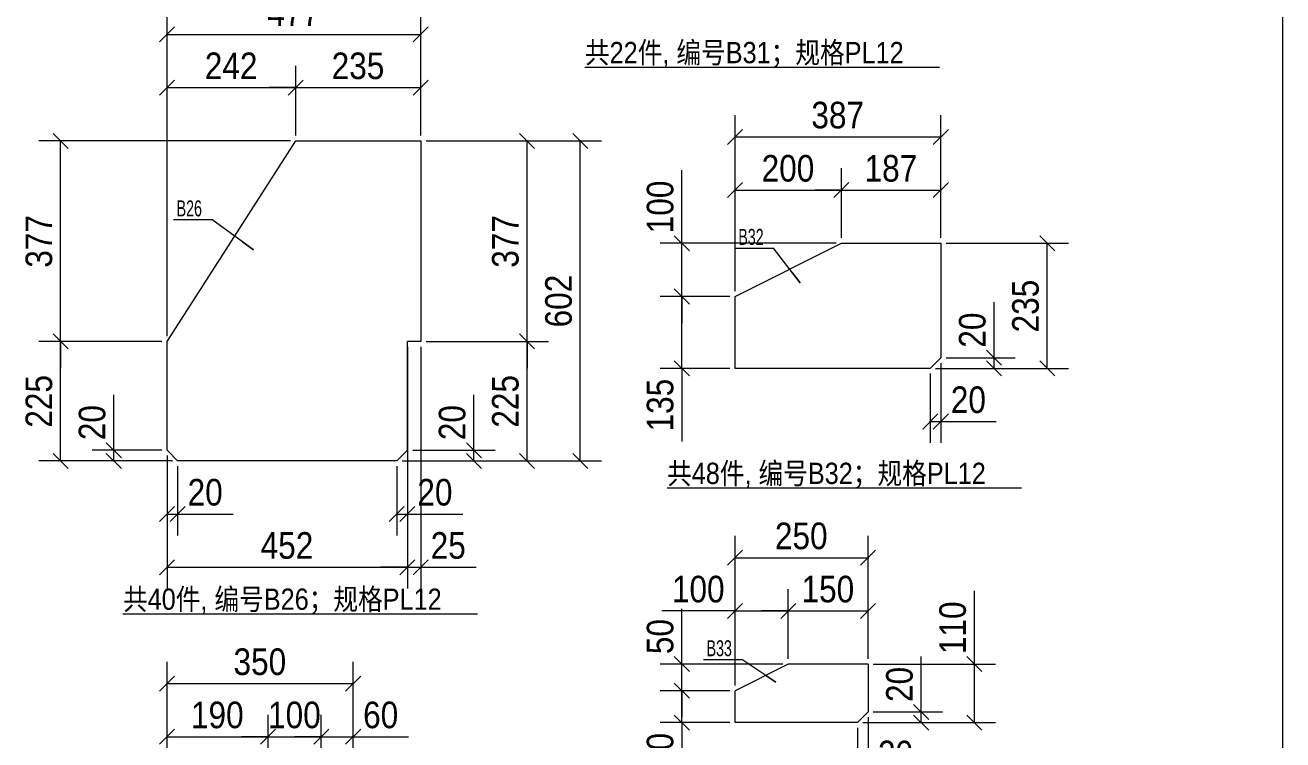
# Model space of a CAD drawing. Header units: inches. Extents: x 0 to 1938, y -2180 to 0.
# Drawn here: x 1048.5 to 1285, y -253.3 to -119 of the extents above; entities that cross this region are included whole.
import ezdxf

# ---------------------------------------------------------------- set-up
doc = ezdxf.new("R2010")
doc.units = ezdxf.units.IN
doc.header["$MEASUREMENT"] = 0
doc.linetypes.add('XKITLINE00', pattern=[0])
for name, color, linetype, lineweight in [('DrawingSheet', 5, 'Continuous', 0), ('OtherObjectType', 1, 'Continuous', 0), ('Part', 2, 'Continuous', 0), ('PartMark', 3, 'Continuous', 0), ('Z-DIMENSIONS', 1, 'Continuous', 0)]:
    doc.layers.add(name, color=color, linetype=linetype, lineweight=lineweight)
doc.styles.add('Arial Narrow', font='ARIAL.TTF')
doc.styles.add('romsim', font='ARIAL.TTF')
doc.styles.add('宋体', font='ARIAL.TTF')

# ---------------------------------------------------------------- blocks, each defined once
blk = doc.blocks.new('*A852')
at = {"layer": 'Part', "color": 2, "linetype": 'XKITLINE00', "lineweight": 0}
for p, q in [((425.2, 246.6), (449.4, 284.3)), ((449.4, 284.3), (472.9, 284.3)), ((472.9, 284.3), (472.9, 246.6)), ((425.2, 226.15), (425.2, 246.6)), ((470.4, 226.15), (470.4, 246.6)), ((472.9, 246.6), (470.4, 246.6)), ((427.2, 224.15), (425.2, 226.15)), ((470.4, 226.15), (468.4, 224.15)), ((468.4, 224.15), (427.2, 224.15))]:
    blk.add_line(p, q, dxfattribs=at)
blk = doc.blocks.new('*A860')
at = {"layer": 'Part', "color": 2, "linetype": 'XKITLINE00', "lineweight": 0}
for p, q in [((532, 255.04), (552, 265.04)), ((552, 265.04), (570.7, 265.04)), ((570.7, 265.04), (570.7, 243.54)), ((532, 241.54), (532, 255.04)), ((568.7, 241.54), (532, 241.54)), ((570.7, 243.54), (568.7, 241.54))]:
    blk.add_line(p, q, dxfattribs=at)
blk = doc.blocks.new('*A861')
at = {"layer": 'Part', "color": 2, "linetype": 'XKITLINE00', "lineweight": 0}
for p, q in [((542, 185.95), (532, 180.95)), ((557, 185.95), (542, 185.95)), ((557, 185.95), (557, 176.95)), ((532, 174.95), (532, 180.95)), ((557, 176.95), (555, 174.95)), ((555, 174.95), (532, 174.95))]:
    blk.add_line(p, q, dxfattribs=at)
blk = doc.blocks.new('*A864')
at = {"layer": 'DrawingSheet', "color": 5, "linetype": 'XKITLINE00', "lineweight": 0}
blk.add_line((635, 5), (635, 425), dxfattribs=at)
blk = doc.blocks.new('*A1130')
at = {"layer": 'OtherObjectType', "color": 6, "linetype": 'XKITLINE00', "lineweight": 0}
blk.add_line((416.92, 195.4), (483.57, 195.4), dxfattribs=at)
at = {"layer": 'OtherObjectType', "color": 3, "style": '宋体', "width": 0.85}
blk.add_text('共40件, 编号B26；规格PL12', height=4, dxfattribs=at).set_placement((416.92, 196.15))
blk = doc.blocks.new('*A1131')
at = {"layer": 'Z-DIMENSIONS', "color": 4, "linetype": 'XKITLINE00', "lineweight": 0}
for p, q in [((425.2, 225.15), (425.2, 210.15)), ((427.2, 223.15), (427.2, 210.15)), ((426.61, 215.56), (423.78, 212.74)), ((428.61, 215.56), (425.78, 212.74)), ((425.2, 214.15), (427.2, 214.15)), ((427.2, 214.15), (437.61, 214.15)), ((427.2, 214.15), (437.61, 214.15))]:
    blk.add_line(p, q, dxfattribs=at)
at = {"layer": 'Z-DIMENSIONS', "color": 7}
for p in [(425.2, 214.15), (427.2, 214.15)]:
    blk.add_point(p, dxfattribs=at)
at = {"layer": 'Z-DIMENSIONS', "color": 7, "style": 'Arial Narrow', "width": 0.85}
blk.add_text('20', height=5, dxfattribs=at).set_placement((429.07, 215.75))
blk = doc.blocks.new('*A1132')
at = {"layer": 'Z-DIMENSIONS', "color": 4, "linetype": 'XKITLINE00', "lineweight": 0}
for p, q in [((470.4, 225.15), (470.4, 210.15)), ((468.4, 223.15), (468.4, 210.15)), ((469.81, 215.56), (466.98, 212.74)), ((471.81, 215.56), (468.98, 212.74)), ((468.4, 214.15), (470.4, 214.15)), ((470.4, 214.15), (480.81, 214.15)), ((470.4, 214.15), (480.81, 214.15))]:
    blk.add_line(p, q, dxfattribs=at)
at = {"layer": 'Z-DIMENSIONS', "color": 7}
for p in [(468.4, 214.15), (470.4, 214.15)]:
    blk.add_point(p, dxfattribs=at)
at = {"layer": 'Z-DIMENSIONS', "color": 7, "style": 'Arial Narrow', "width": 0.85}
blk.add_text('20', height=5, dxfattribs=at).set_placement((472.27, 215.75))
blk = doc.blocks.new('*A1133')
at = {"layer": 'Z-DIMENSIONS', "color": 4, "linetype": 'XKITLINE00', "lineweight": 0}
for p, q in [((415.2, 226.15), (415.2, 236.57)), ((415.2, 226.15), (415.2, 236.57)), ((413.78, 227.56), (416.61, 224.74)), ((424.2, 226.15), (411.1, 226.15)), ((413.78, 225.56), (416.61, 222.74)), ((415.2, 224.15), (415.2, 226.15)), ((426.2, 224.15), (411.1, 224.15))]:
    blk.add_line(p, q, dxfattribs=at)
at = {"layer": 'Z-DIMENSIONS', "color": 7}
for p in [(415.2, 226.15), (415.2, 224.15)]:
    blk.add_point(p, dxfattribs=at)
at = {"layer": 'Z-DIMENSIONS', "color": 7, "style": 'Arial Narrow', "width": 0.85}
blk.add_text('20', height=5, rotation=90.0002, dxfattribs=at).set_placement((413.6, 228.03))
blk = doc.blocks.new('*A1134')
at = {"layer": 'Z-DIMENSIONS', "color": 4, "linetype": 'XKITLINE00', "lineweight": 0}
for p, q in [((482.9, 226.15), (482.9, 236.57)), ((482.9, 226.15), (482.9, 236.57)), ((481.48, 227.56), (484.31, 224.74)), ((471.4, 226.15), (486.9, 226.15)), ((481.48, 225.56), (484.31, 222.74)), ((482.9, 224.15), (482.9, 226.15)), ((469.4, 224.15), (486.9, 224.15))]:
    blk.add_line(p, q, dxfattribs=at)
at = {"layer": 'Z-DIMENSIONS', "color": 7}
for p in [(482.9, 226.15), (482.9, 224.15)]:
    blk.add_point(p, dxfattribs=at)
at = {"layer": 'Z-DIMENSIONS', "color": 7, "style": 'Arial Narrow', "width": 0.85}
blk.add_text('20', height=5, rotation=90.0002, dxfattribs=at).set_placement((481.3, 228.03))
blk = doc.blocks.new('*A1135')
at = {"layer": 'Z-DIMENSIONS', "color": 4, "linetype": 'XKITLINE00', "lineweight": 0}
for p, q in [((449.4, 285.3), (449.4, 298.4)), ((472.9, 285.3), (472.9, 298.4)), ((450.81, 295.71), (447.98, 292.89)), ((474.31, 295.71), (471.48, 292.89)), ((449.4, 294.3), (444.4, 294.3)), ((449.4, 294.3), (472.9, 294.3))]:
    blk.add_line(p, q, dxfattribs=at)
at = {"layer": 'Z-DIMENSIONS', "color": 7}
for p in [(449.4, 294.3), (472.9, 294.3)]:
    blk.add_point(p, dxfattribs=at)
at = {"layer": 'Z-DIMENSIONS', "color": 7, "style": 'Arial Narrow', "width": 0.85}
blk.add_text('235', height=5, dxfattribs=at).set_placement((456.15, 295.9))
blk = doc.blocks.new('*A1136')
at = {"layer": 'Z-DIMENSIONS', "color": 4, "linetype": 'XKITLINE00', "lineweight": 0}
for p, q in [((425.2, 247.6), (425.2, 298.4)), ((449.4, 285.3), (449.4, 298.4)), ((426.61, 295.71), (423.78, 292.89)), ((450.81, 295.71), (447.98, 292.89)), ((425.2, 294.3), (449.4, 294.3)), ((449.4, 294.3), (454.4, 294.3))]:
    blk.add_line(p, q, dxfattribs=at)
at = {"layer": 'Z-DIMENSIONS', "color": 7}
for p in [(425.2, 294.3), (449.4, 294.3)]:
    blk.add_point(p, dxfattribs=at)
at = {"layer": 'Z-DIMENSIONS', "color": 7, "style": 'Arial Narrow', "width": 0.85}
blk.add_text('242', height=5, dxfattribs=at).set_placement((432.3, 295.9))
blk = doc.blocks.new('*A1137')
at = {"layer": 'Z-DIMENSIONS', "color": 4, "linetype": 'XKITLINE00', "lineweight": 0}
for p, q in [((470.4, 245.6), (470.4, 200.15)), ((472.9, 245.6), (472.9, 200.15)), ((470.4, 204.15), (465.4, 204.15)), ((471.81, 205.56), (468.98, 202.74)), ((470.4, 204.15), (472.9, 204.15)), ((474.31, 205.56), (471.48, 202.74)), ((472.9, 204.15), (483.31, 204.15)), ((472.9, 204.15), (483.31, 204.15))]:
    blk.add_line(p, q, dxfattribs=at)
at = {"layer": 'Z-DIMENSIONS', "color": 7}
for p in [(470.4, 204.15), (472.9, 204.15)]:
    blk.add_point(p, dxfattribs=at)
at = {"layer": 'Z-DIMENSIONS', "color": 7, "style": 'Arial Narrow', "width": 0.85}
blk.add_text('25', height=5, dxfattribs=at).set_placement((474.77, 205.75))
blk = doc.blocks.new('*A1138')
at = {"layer": 'Z-DIMENSIONS', "color": 4, "linetype": 'XKITLINE00', "lineweight": 0}
for p, q in [((470.4, 245.6), (470.4, 200.15)), ((425.2, 225.15), (425.2, 200.15)), ((426.61, 205.56), (423.78, 202.74)), ((425.2, 204.15), (470.4, 204.15)), ((471.81, 205.56), (468.98, 202.74)), ((470.4, 204.15), (475.4, 204.15))]:
    blk.add_line(p, q, dxfattribs=at)
at = {"layer": 'Z-DIMENSIONS', "color": 7}
for p in [(425.2, 204.15), (470.4, 204.15)]:
    blk.add_point(p, dxfattribs=at)
at = {"layer": 'Z-DIMENSIONS', "color": 7, "style": 'Arial Narrow', "width": 0.85}
blk.add_text('452', height=5, dxfattribs=at).set_placement((442.8, 205.75))
blk = doc.blocks.new('*A1139')
at = {"layer": 'Z-DIMENSIONS', "color": 4, "linetype": 'XKITLINE00', "lineweight": 0}
for p, q in [((448.4, 284.3), (401.1, 284.3)), ((403.78, 285.71), (406.61, 282.89)), ((405.2, 246.6), (405.2, 284.3)), ((424.2, 246.6), (401.1, 246.6)), ((403.78, 248.01), (406.61, 245.19)), ((405.2, 246.6), (405.2, 241.6))]:
    blk.add_line(p, q, dxfattribs=at)
at = {"layer": 'Z-DIMENSIONS', "color": 7}
for p in [(405.2, 284.3), (405.2, 246.6)]:
    blk.add_point(p, dxfattribs=at)
at = {"layer": 'Z-DIMENSIONS', "color": 7, "style": 'Arial Narrow', "width": 0.85}
blk.add_text('377', height=5, rotation=90.0002, dxfattribs=at).set_placement((403.6, 260.45))
blk = doc.blocks.new('*A1140')
at = {"layer": 'Z-DIMENSIONS', "color": 4, "linetype": 'XKITLINE00', "lineweight": 0}
for p, q in [((405.2, 246.6), (405.2, 251.6)), ((424.2, 246.6), (401.1, 246.6)), ((403.78, 248.01), (406.61, 245.19)), ((405.2, 224.15), (405.2, 246.6)), ((403.78, 225.56), (406.61, 222.74)), ((426.2, 224.15), (401.1, 224.15))]:
    blk.add_line(p, q, dxfattribs=at)
at = {"layer": 'Z-DIMENSIONS', "color": 7}
for p in [(405.2, 246.6), (405.2, 224.15)]:
    blk.add_point(p, dxfattribs=at)
at = {"layer": 'Z-DIMENSIONS', "color": 7, "style": 'Arial Narrow', "width": 0.85}
blk.add_text('225', height=5, rotation=90.0002, dxfattribs=at).set_placement((403.6, 230.38))
blk = doc.blocks.new('*A1141')
at = {"layer": 'Z-DIMENSIONS', "color": 4, "linetype": 'XKITLINE00', "lineweight": 0}
for p, q in [((473.9, 284.3), (496.9, 284.3)), ((491.48, 285.71), (494.31, 282.89)), ((492.9, 246.6), (492.9, 284.3)), ((473.9, 246.6), (496.9, 246.6)), ((491.48, 248.01), (494.31, 245.19)), ((492.9, 246.6), (492.9, 241.6))]:
    blk.add_line(p, q, dxfattribs=at)
at = {"layer": 'Z-DIMENSIONS', "color": 7}
for p in [(492.9, 284.3), (492.9, 246.6)]:
    blk.add_point(p, dxfattribs=at)
at = {"layer": 'Z-DIMENSIONS', "color": 7, "style": 'Arial Narrow', "width": 0.85}
blk.add_text('377', height=5, rotation=90.0002, dxfattribs=at).set_placement((491.3, 260.45))
blk = doc.blocks.new('*A1142')
at = {"layer": 'Z-DIMENSIONS', "color": 4, "linetype": 'XKITLINE00', "lineweight": 0}
for p, q in [((492.9, 246.6), (492.9, 251.6)), ((473.9, 246.6), (496.9, 246.6)), ((491.48, 248.01), (494.31, 245.19)), ((492.9, 224.15), (492.9, 246.6)), ((491.48, 225.56), (494.31, 222.74)), ((469.4, 224.15), (496.9, 224.15))]:
    blk.add_line(p, q, dxfattribs=at)
at = {"layer": 'Z-DIMENSIONS', "color": 7}
for p in [(492.9, 246.6), (492.9, 224.15)]:
    blk.add_point(p, dxfattribs=at)
at = {"layer": 'Z-DIMENSIONS', "color": 7, "style": 'Arial Narrow', "width": 0.85}
blk.add_text('225', height=5, rotation=90.0002, dxfattribs=at).set_placement((491.3, 230.38))
blk = doc.blocks.new('*A1143')
at = {"layer": 'Z-DIMENSIONS', "color": 4, "linetype": 'XKITLINE00', "lineweight": 0}
for p, q in [((425.2, 247.6), (425.2, 308.4)), ((472.9, 285.3), (472.9, 308.4)), ((426.61, 305.71), (423.78, 302.89)), ((474.31, 305.71), (471.48, 302.89)), ((425.2, 304.3), (472.9, 304.3))]:
    blk.add_line(p, q, dxfattribs=at)
at = {"layer": 'Z-DIMENSIONS', "color": 7}
for p in [(425.2, 304.3), (472.9, 304.3)]:
    blk.add_point(p, dxfattribs=at)
at = {"layer": 'Z-DIMENSIONS', "color": 7, "style": 'Arial Narrow', "width": 0.85}
blk.add_text('477', height=5, dxfattribs=at).set_placement((444.05, 305.9))
blk = doc.blocks.new('*A1144')
at = {"layer": 'Z-DIMENSIONS', "color": 4, "linetype": 'XKITLINE00', "lineweight": 0}
for p, q in [((473.9, 284.3), (506.9, 284.3)), ((501.48, 285.71), (504.31, 282.89)), ((502.9, 224.15), (502.9, 284.3)), ((501.48, 225.56), (504.31, 222.74)), ((469.4, 224.15), (506.9, 224.15))]:
    blk.add_line(p, q, dxfattribs=at)
at = {"layer": 'Z-DIMENSIONS', "color": 7}
for p in [(502.9, 284.3), (502.9, 224.15)]:
    blk.add_point(p, dxfattribs=at)
at = {"layer": 'Z-DIMENSIONS', "color": 7, "style": 'Arial Narrow', "width": 0.85}
blk.add_text('602', height=5, rotation=90.0002, dxfattribs=at).set_placement((501.3, 249.23))
blk = doc.blocks.new('*A1145')
at = {"layer": 'PartMark', "color": 4, "linetype": 'XKITLINE00', "lineweight": 0}
for p, q in [((426.41, 269.51), (433.65, 269.51)), ((441.43, 263.83), (433.65, 269.51)), ((439.41, 265.31), (441.43, 263.83))]:
    blk.add_line(p, q, dxfattribs=at)
at = {"layer": 'PartMark', "color": 1, "style": 'romsim', "width": 0.6375}
blk.add_text('B26', height=3, dxfattribs=at).set_placement((427.01, 270.11))
blk = doc.blocks.new('*A1148')
at = {"layer": 'Z-DIMENSIONS', "color": 4, "linetype": 'XKITLINE00', "lineweight": 0}
for p, q in [((425.2, 153.3), (425.2, 186.4)), ((460.2, 153.3), (460.2, 186.4)), ((426.61, 183.71), (423.78, 180.89)), ((425.2, 182.3), (460.2, 182.3)), ((461.61, 183.71), (458.78, 180.89))]:
    blk.add_line(p, q, dxfattribs=at)
at = {"layer": 'Z-DIMENSIONS', "color": 7}
for p in [(425.2, 182.3), (460.2, 182.3)]:
    blk.add_point(p, dxfattribs=at)
at = {"layer": 'Z-DIMENSIONS', "color": 7, "style": 'Arial Narrow', "width": 0.85}
blk.add_text('350', height=5, dxfattribs=at).set_placement((437.7, 183.9))
blk = doc.blocks.new('*A1149')
at = {"layer": 'Z-DIMENSIONS', "color": 4, "linetype": 'XKITLINE00', "lineweight": 0}
for p, q in [((425.2, 153.3), (425.2, 176.4)), ((444.2, 153.3), (444.2, 176.4)), ((426.61, 173.71), (423.78, 170.89)), ((445.61, 173.71), (442.78, 170.89)), ((425.2, 172.3), (444.2, 172.3)), ((444.2, 172.3), (449.2, 172.3))]:
    blk.add_line(p, q, dxfattribs=at)
at = {"layer": 'Z-DIMENSIONS', "color": 7}
for p in [(425.2, 172.3), (444.2, 172.3)]:
    blk.add_point(p, dxfattribs=at)
at = {"layer": 'Z-DIMENSIONS', "color": 7, "style": 'Arial Narrow', "width": 0.85}
blk.add_text('190', height=5, dxfattribs=at).set_placement((429.7, 173.9))
blk = doc.blocks.new('*A1150')
at = {"layer": 'Z-DIMENSIONS', "color": 4, "linetype": 'XKITLINE00', "lineweight": 0}
for p, q in [((444.2, 153.3), (444.2, 176.4)), ((454.2, 153.3), (454.2, 176.4)), ((445.61, 173.71), (442.78, 170.89)), ((455.61, 173.71), (452.78, 170.89)), ((444.2, 172.3), (439.2, 172.3)), ((444.2, 172.3), (454.2, 172.3)), ((454.2, 172.3), (459.2, 172.3))]:
    blk.add_line(p, q, dxfattribs=at)
at = {"layer": 'Z-DIMENSIONS', "color": 7}
for p in [(444.2, 172.3), (454.2, 172.3)]:
    blk.add_point(p, dxfattribs=at)
at = {"layer": 'Z-DIMENSIONS', "color": 7, "style": 'Arial Narrow', "width": 0.85}
blk.add_text('100', height=5, dxfattribs=at).set_placement((444.2, 173.9))
blk = doc.blocks.new('*A1151')
at = {"layer": 'Z-DIMENSIONS', "color": 4, "linetype": 'XKITLINE00', "lineweight": 0}
for p, q in [((454.2, 153.3), (454.2, 176.4)), ((460.2, 153.3), (460.2, 176.4)), ((455.61, 173.71), (452.78, 170.89)), ((461.61, 173.71), (458.78, 170.89)), ((454.2, 172.3), (449.2, 172.3)), ((454.2, 172.3), (460.2, 172.3)), ((460.2, 172.3), (470.61, 172.3)), ((460.2, 172.3), (470.61, 172.3))]:
    blk.add_line(p, q, dxfattribs=at)
at = {"layer": 'Z-DIMENSIONS', "color": 7}
for p in [(454.2, 172.3), (460.2, 172.3)]:
    blk.add_point(p, dxfattribs=at)
at = {"layer": 'Z-DIMENSIONS', "color": 7, "style": 'Arial Narrow', "width": 0.85}
blk.add_text('60', height=5, dxfattribs=at).set_placement((462.07, 173.9))
blk = doc.blocks.new('*A1186')
at = {"layer": 'OtherObjectType', "color": 6, "linetype": 'XKITLINE00', "lineweight": 0}
blk.add_line((503.78, 298.14), (570.43, 298.14), dxfattribs=at)
at = {"layer": 'OtherObjectType', "color": 3, "style": '宋体', "width": 0.85}
blk.add_text('共22件, 编号B31；规格PL12', height=4, dxfattribs=at).set_placement((503.78, 298.89))
blk = doc.blocks.new('*A1194')
at = {"layer": 'OtherObjectType', "color": 6, "linetype": 'XKITLINE00', "lineweight": 0}
blk.add_line((519.22, 219.05), (585.87, 219.05), dxfattribs=at)
at = {"layer": 'OtherObjectType', "color": 3, "style": '宋体', "width": 0.85}
blk.add_text('共48件, 编号B32；规格PL12', height=4, dxfattribs=at).set_placement((519.22, 219.8))
blk = doc.blocks.new('*A1195')
at = {"layer": 'Z-DIMENSIONS', "color": 4, "linetype": 'XKITLINE00', "lineweight": 0}
for p, q in [((570.7, 242.54), (570.7, 227.54)), ((568.7, 240.54), (568.7, 227.54)), ((570.11, 232.96), (567.28, 230.13)), ((572.11, 232.96), (569.28, 230.13)), ((568.7, 231.54), (570.7, 231.54)), ((570.7, 231.54), (581.11, 231.54)), ((570.7, 231.54), (581.11, 231.54))]:
    blk.add_line(p, q, dxfattribs=at)
at = {"layer": 'Z-DIMENSIONS', "color": 7}
for p in [(568.7, 231.54), (570.7, 231.54)]:
    blk.add_point(p, dxfattribs=at)
at = {"layer": 'Z-DIMENSIONS', "color": 7, "style": 'Arial Narrow', "width": 0.85}
blk.add_text('20', height=5, dxfattribs=at).set_placement((572.57, 233.14))
blk = doc.blocks.new('*A1196')
at = {"layer": 'Z-DIMENSIONS', "color": 4, "linetype": 'XKITLINE00', "lineweight": 0}
for p, q in [((580.7, 243.54), (580.7, 253.96)), ((580.7, 243.54), (580.7, 253.96)), ((579.28, 244.96), (582.11, 242.13)), ((569.7, 241.54), (584.7, 241.54)), ((571.7, 243.54), (584.7, 243.54)), ((579.28, 242.96), (582.11, 240.13)), ((580.7, 241.54), (580.7, 243.54))]:
    blk.add_line(p, q, dxfattribs=at)
at = {"layer": 'Z-DIMENSIONS', "color": 7}
for p in [(580.7, 243.54), (580.7, 241.54)]:
    blk.add_point(p, dxfattribs=at)
at = {"layer": 'Z-DIMENSIONS', "color": 7, "style": 'Arial Narrow', "width": 0.85}
blk.add_text('20', height=5, rotation=90.0002, dxfattribs=at).set_placement((579.1, 245.42))
blk = doc.blocks.new('*A1197')
at = {"layer": 'Z-DIMENSIONS', "color": 4, "linetype": 'XKITLINE00', "lineweight": 0}
for p, q in [((552, 266.04), (552, 279.14)), ((570.7, 266.04), (570.7, 279.14)), ((552, 275.04), (547, 275.04)), ((553.41, 276.46), (550.58, 273.63)), ((552, 275.04), (570.7, 275.04)), ((572.11, 276.46), (569.28, 273.63))]:
    blk.add_line(p, q, dxfattribs=at)
at = {"layer": 'Z-DIMENSIONS', "color": 7}
for p in [(552, 275.04), (570.7, 275.04)]:
    blk.add_point(p, dxfattribs=at)
at = {"layer": 'Z-DIMENSIONS', "color": 7, "style": 'Arial Narrow', "width": 0.85}
blk.add_text('187', height=5, dxfattribs=at).set_placement((556.35, 276.64))
blk = doc.blocks.new('*A1198')
at = {"layer": 'Z-DIMENSIONS', "color": 4, "linetype": 'XKITLINE00', "lineweight": 0}
for p, q in [((532, 256.04), (532, 279.14)), ((552, 266.04), (552, 279.14)), ((533.41, 276.46), (530.58, 273.63)), ((532, 275.04), (552, 275.04)), ((553.41, 276.46), (550.58, 273.63)), ((552, 275.04), (557, 275.04))]:
    blk.add_line(p, q, dxfattribs=at)
at = {"layer": 'Z-DIMENSIONS', "color": 7}
for p in [(532, 275.04), (552, 275.04)]:
    blk.add_point(p, dxfattribs=at)
at = {"layer": 'Z-DIMENSIONS', "color": 7, "style": 'Arial Narrow', "width": 0.85}
blk.add_text('200', height=5, dxfattribs=at).set_placement((537, 276.64))
blk = doc.blocks.new('*A1199')
at = {"layer": 'Z-DIMENSIONS', "color": 4, "linetype": 'XKITLINE00', "lineweight": 0}
for p, q in [((522, 265.04), (522, 278.79)), ((522, 265.04), (522, 278.79)), ((551, 265.04), (517.9, 265.04)), ((520.58, 266.46), (523.41, 263.63)), ((522, 255.04), (522, 265.04)), ((520.58, 256.46), (523.41, 253.63)), ((531, 255.04), (517.9, 255.04)), ((522, 255.04), (522, 250.04))]:
    blk.add_line(p, q, dxfattribs=at)
at = {"layer": 'Z-DIMENSIONS', "color": 7}
for p in [(522, 265.04), (522, 255.04)]:
    blk.add_point(p, dxfattribs=at)
at = {"layer": 'Z-DIMENSIONS', "color": 7, "style": 'Arial Narrow', "width": 0.85}
blk.add_text('100', height=5, rotation=90.0002, dxfattribs=at).set_placement((520.4, 266.92))
blk = doc.blocks.new('*A1200')
at = {"layer": 'Z-DIMENSIONS', "color": 4, "linetype": 'XKITLINE00', "lineweight": 0}
for p, q in [((522, 255.04), (522, 260.04)), ((520.58, 256.46), (523.41, 253.63)), ((531, 255.04), (517.9, 255.04)), ((522, 241.54), (522, 255.04)), ((531, 241.54), (517.9, 241.54)), ((520.58, 242.96), (523.41, 240.13)), ((522, 241.54), (522, 227.8)), ((522, 241.54), (522, 227.8))]:
    blk.add_line(p, q, dxfattribs=at)
at = {"layer": 'Z-DIMENSIONS', "color": 7}
for p in [(522, 255.04), (522, 241.54)]:
    blk.add_point(p, dxfattribs=at)
at = {"layer": 'Z-DIMENSIONS', "color": 7, "style": 'Arial Narrow', "width": 0.85}
blk.add_text('135', height=5, rotation=90.0002, dxfattribs=at).set_placement((520.4, 229.67))
blk = doc.blocks.new('*A1201')
at = {"layer": 'Z-DIMENSIONS', "color": 4, "linetype": 'XKITLINE00', "lineweight": 0}
for p, q in [((532, 256.04), (532, 289.14)), ((570.7, 266.04), (570.7, 289.14)), ((533.41, 286.46), (530.58, 283.63)), ((572.11, 286.46), (569.28, 283.63)), ((532, 285.04), (570.7, 285.04))]:
    blk.add_line(p, q, dxfattribs=at)
at = {"layer": 'Z-DIMENSIONS', "color": 7}
for p in [(532, 285.04), (570.7, 285.04)]:
    blk.add_point(p, dxfattribs=at)
at = {"layer": 'Z-DIMENSIONS', "color": 7, "style": 'Arial Narrow', "width": 0.85}
blk.add_text('387', height=5, dxfattribs=at).set_placement((546.35, 286.64))
blk = doc.blocks.new('*A1202')
at = {"layer": 'Z-DIMENSIONS', "color": 4, "linetype": 'XKITLINE00', "lineweight": 0}
for p, q in [((571.7, 265.04), (594.7, 265.04)), ((589.28, 266.46), (592.11, 263.63)), ((590.7, 241.54), (590.7, 265.04)), ((569.7, 241.54), (594.7, 241.54)), ((589.28, 242.96), (592.11, 240.13))]:
    blk.add_line(p, q, dxfattribs=at)
at = {"layer": 'Z-DIMENSIONS', "color": 7}
for p in [(590.7, 265.04), (590.7, 241.54)]:
    blk.add_point(p, dxfattribs=at)
at = {"layer": 'Z-DIMENSIONS', "color": 7, "style": 'Arial Narrow', "width": 0.85}
blk.add_text('235', height=5, rotation=90.0002, dxfattribs=at).set_placement((589.1, 248.29))
blk = doc.blocks.new('*A1203')
at = {"layer": 'PartMark', "color": 4, "linetype": 'XKITLINE00', "lineweight": 0}
for p, q in [((532.02, 264.15), (539.25, 264.15)), ((544.25, 257.59), (539.25, 264.15)), ((542.74, 259.58), (544.25, 257.59))]:
    blk.add_line(p, q, dxfattribs=at)
at = {"layer": 'PartMark', "color": 1, "style": 'romsim', "width": 0.6375}
blk.add_text('B32', height=3, dxfattribs=at).set_placement((532.62, 264.75))
blk = doc.blocks.new('*A1205')
at = {"layer": 'Z-DIMENSIONS', "color": 4, "linetype": 'XKITLINE00', "lineweight": 0}
for p, q in [((557, 175.95), (557, 160.95)), ((555, 173.95), (555, 160.95)), ((556.41, 166.36), (553.58, 163.53)), ((558.41, 166.36), (555.58, 163.53)), ((555, 164.95), (557, 164.95)), ((557, 164.95), (567.41, 164.95)), ((557, 164.95), (567.41, 164.95))]:
    blk.add_line(p, q, dxfattribs=at)
at = {"layer": 'Z-DIMENSIONS', "color": 7}
for p in [(555, 164.95), (557, 164.95)]:
    blk.add_point(p, dxfattribs=at)
at = {"layer": 'Z-DIMENSIONS', "color": 7, "style": 'Arial Narrow', "width": 0.85}
blk.add_text('20', height=5, dxfattribs=at).set_placement((558.87, 166.55))
blk = doc.blocks.new('*A1206')
at = {"layer": 'Z-DIMENSIONS', "color": 4, "linetype": 'XKITLINE00', "lineweight": 0}
for p, q in [((567, 176.95), (567, 187.36)), ((567, 176.95), (567, 187.36)), ((565.58, 178.36), (568.41, 175.53)), ((558, 176.95), (571, 176.95)), ((565.58, 176.36), (568.41, 173.53)), ((567, 174.95), (567, 176.95)), ((556, 174.95), (571, 174.95))]:
    blk.add_line(p, q, dxfattribs=at)
at = {"layer": 'Z-DIMENSIONS', "color": 7}
for p in [(567, 176.95), (567, 174.95)]:
    blk.add_point(p, dxfattribs=at)
at = {"layer": 'Z-DIMENSIONS', "color": 7, "style": 'Arial Narrow', "width": 0.85}
blk.add_text('20', height=5, rotation=90.0002, dxfattribs=at).set_placement((565.4, 178.82))
blk = doc.blocks.new('*A1207')
at = {"layer": 'Z-DIMENSIONS', "color": 4, "linetype": 'XKITLINE00', "lineweight": 0}
for p, q in [((542, 186.95), (542, 200.05)), ((557, 186.95), (557, 200.05)), ((543.41, 197.36), (540.58, 194.53)), ((558.41, 197.36), (555.58, 194.53)), ((542, 195.95), (537, 195.95)), ((542, 195.95), (557, 195.95))]:
    blk.add_line(p, q, dxfattribs=at)
at = {"layer": 'Z-DIMENSIONS', "color": 7}
for p in [(542, 195.95), (557, 195.95)]:
    blk.add_point(p, dxfattribs=at)
at = {"layer": 'Z-DIMENSIONS', "color": 7, "style": 'Arial Narrow', "width": 0.85}
blk.add_text('150', height=5, dxfattribs=at).set_placement((544.5, 197.55))
blk = doc.blocks.new('*A1208')
at = {"layer": 'Z-DIMENSIONS', "color": 4, "linetype": 'XKITLINE00', "lineweight": 0}
for p, q in [((532, 181.95), (532, 200.05)), ((542, 186.95), (542, 200.05)), ((533.41, 197.36), (530.58, 194.53)), ((543.41, 197.36), (540.58, 194.53)), ((532, 195.95), (518.25, 195.95)), ((532, 195.95), (518.25, 195.95)), ((532, 195.95), (542, 195.95)), ((542, 195.95), (547, 195.95))]:
    blk.add_line(p, q, dxfattribs=at)
at = {"layer": 'Z-DIMENSIONS', "color": 7}
for p in [(532, 195.95), (542, 195.95)]:
    blk.add_point(p, dxfattribs=at)
at = {"layer": 'Z-DIMENSIONS', "color": 7, "style": 'Arial Narrow', "width": 0.85}
blk.add_text('100', height=5, dxfattribs=at).set_placement((520.13, 197.55))
blk = doc.blocks.new('*A1209')
at = {"layer": 'Z-DIMENSIONS', "color": 4, "linetype": 'XKITLINE00', "lineweight": 0}
for p, q in [((522, 185.95), (522, 196.36)), ((522, 185.95), (522, 196.36)), ((520.58, 187.36), (523.41, 184.53)), ((541, 185.95), (517.9, 185.95)), ((522, 180.95), (522, 185.95)), ((520.58, 182.36), (523.41, 179.53)), ((531, 180.95), (517.9, 180.95)), ((522, 180.95), (522, 175.95))]:
    blk.add_line(p, q, dxfattribs=at)
at = {"layer": 'Z-DIMENSIONS', "color": 7}
for p in [(522, 185.95), (522, 180.95)]:
    blk.add_point(p, dxfattribs=at)
at = {"layer": 'Z-DIMENSIONS', "color": 7, "style": 'Arial Narrow', "width": 0.85}
blk.add_text('50', height=5, rotation=90.0002, dxfattribs=at).set_placement((520.4, 187.82))
blk = doc.blocks.new('*A1210')
at = {"layer": 'Z-DIMENSIONS', "color": 4, "linetype": 'XKITLINE00', "lineweight": 0}
for p, q in [((522, 180.95), (522, 185.95)), ((520.58, 182.36), (523.41, 179.53)), ((531, 180.95), (517.9, 180.95)), ((522, 174.95), (522, 180.95)), ((520.58, 176.36), (523.41, 173.53)), ((531, 174.95), (517.9, 174.95)), ((522, 174.95), (522, 164.53)), ((522, 174.95), (522, 164.53))]:
    blk.add_line(p, q, dxfattribs=at)
at = {"layer": 'Z-DIMENSIONS', "color": 7}
for p in [(522, 180.95), (522, 174.95)]:
    blk.add_point(p, dxfattribs=at)
at = {"layer": 'Z-DIMENSIONS', "color": 7, "style": 'Arial Narrow', "width": 0.85}
blk.add_text('60', height=5, rotation=90.0002, dxfattribs=at).set_placement((520.4, 166.41))
blk = doc.blocks.new('*A1211')
at = {"layer": 'Z-DIMENSIONS', "color": 4, "linetype": 'XKITLINE00', "lineweight": 0}
for p, q in [((532, 181.95), (532, 210.05)), ((557, 186.95), (557, 210.05)), ((533.41, 207.36), (530.58, 204.53)), ((532, 205.95), (557, 205.95)), ((558.41, 207.36), (555.58, 204.53))]:
    blk.add_line(p, q, dxfattribs=at)
at = {"layer": 'Z-DIMENSIONS', "color": 7}
for p in [(532, 205.95), (557, 205.95)]:
    blk.add_point(p, dxfattribs=at)
at = {"layer": 'Z-DIMENSIONS', "color": 7, "style": 'Arial Narrow', "width": 0.85}
blk.add_text('250', height=5, dxfattribs=at).set_placement((539.5, 207.55))
blk = doc.blocks.new('*A1212')
at = {"layer": 'Z-DIMENSIONS', "color": 4, "linetype": 'XKITLINE00', "lineweight": 0}
for p, q in [((577, 185.95), (577, 199.69)), ((577, 185.95), (577, 199.69)), ((575.58, 187.36), (578.41, 184.53)), ((558, 185.95), (581, 185.95)), ((577, 174.95), (577, 185.95)), ((575.58, 176.36), (578.41, 173.53)), ((556, 174.95), (581, 174.95))]:
    blk.add_line(p, q, dxfattribs=at)
at = {"layer": 'Z-DIMENSIONS', "color": 7}
for p in [(577, 185.95), (577, 174.95)]:
    blk.add_point(p, dxfattribs=at)
at = {"layer": 'Z-DIMENSIONS', "color": 7, "style": 'Arial Narrow', "width": 0.85}
blk.add_text('110', height=5, rotation=90.0002, dxfattribs=at).set_placement((575.4, 187.82))
blk = doc.blocks.new('*A1213')
at = {"layer": 'PartMark', "color": 4, "linetype": 'XKITLINE00', "lineweight": 0}
for p, q in [((526.05, 186.83), (533.29, 186.83)), ((539.65, 182.57), (533.29, 186.83)), ((537.58, 183.96), (539.65, 182.57))]:
    blk.add_line(p, q, dxfattribs=at)
at = {"layer": 'PartMark', "color": 1, "style": 'romsim', "width": 0.6375}
blk.add_text('B33', height=3, dxfattribs=at).set_placement((526.65, 187.43))
blk = doc.blocks.new('P详图~006 (PL12mm零件图1)')
at = {"lineweight": 0}
for name in ['*A864', '*A1143', '*A1186', '*A1136', '*A1135', '*A1201', '*A1139', '*A852', '*A1144', '*A1141', '*A1198', '*A1197', '*A1199', '*A860', '*A1202', '*A1200', '*A1196', '*A1140', '*A1142', '*A1138', '*A1137', '*A1195', '*A1133', '*A1134', '*A1131', '*A1132', '*A1194', '*A1211', '*A1208', '*A1207', '*A1130', '*A1212', '*A1209', '*A1148', '*A1206', '*A1210', '*A861', '*A1149', '*A1150', '*A1151', '*A1205']:
    blk.add_blockref(name, (0, 0), dxfattribs=at)
at = {"layer": 'PartMark', "lineweight": 0}
for name in ['*A1145', '*A1203', '*A1213']:
    blk.add_blockref(name, (0, 0), dxfattribs=at)

msp = doc.modelspace()

# ---------------------------------------------------------------- block references
msp.add_blockref('P详图~006 (PL12mm零件图1)', (650, -425))

doc.saveas('drawing.dxf')
